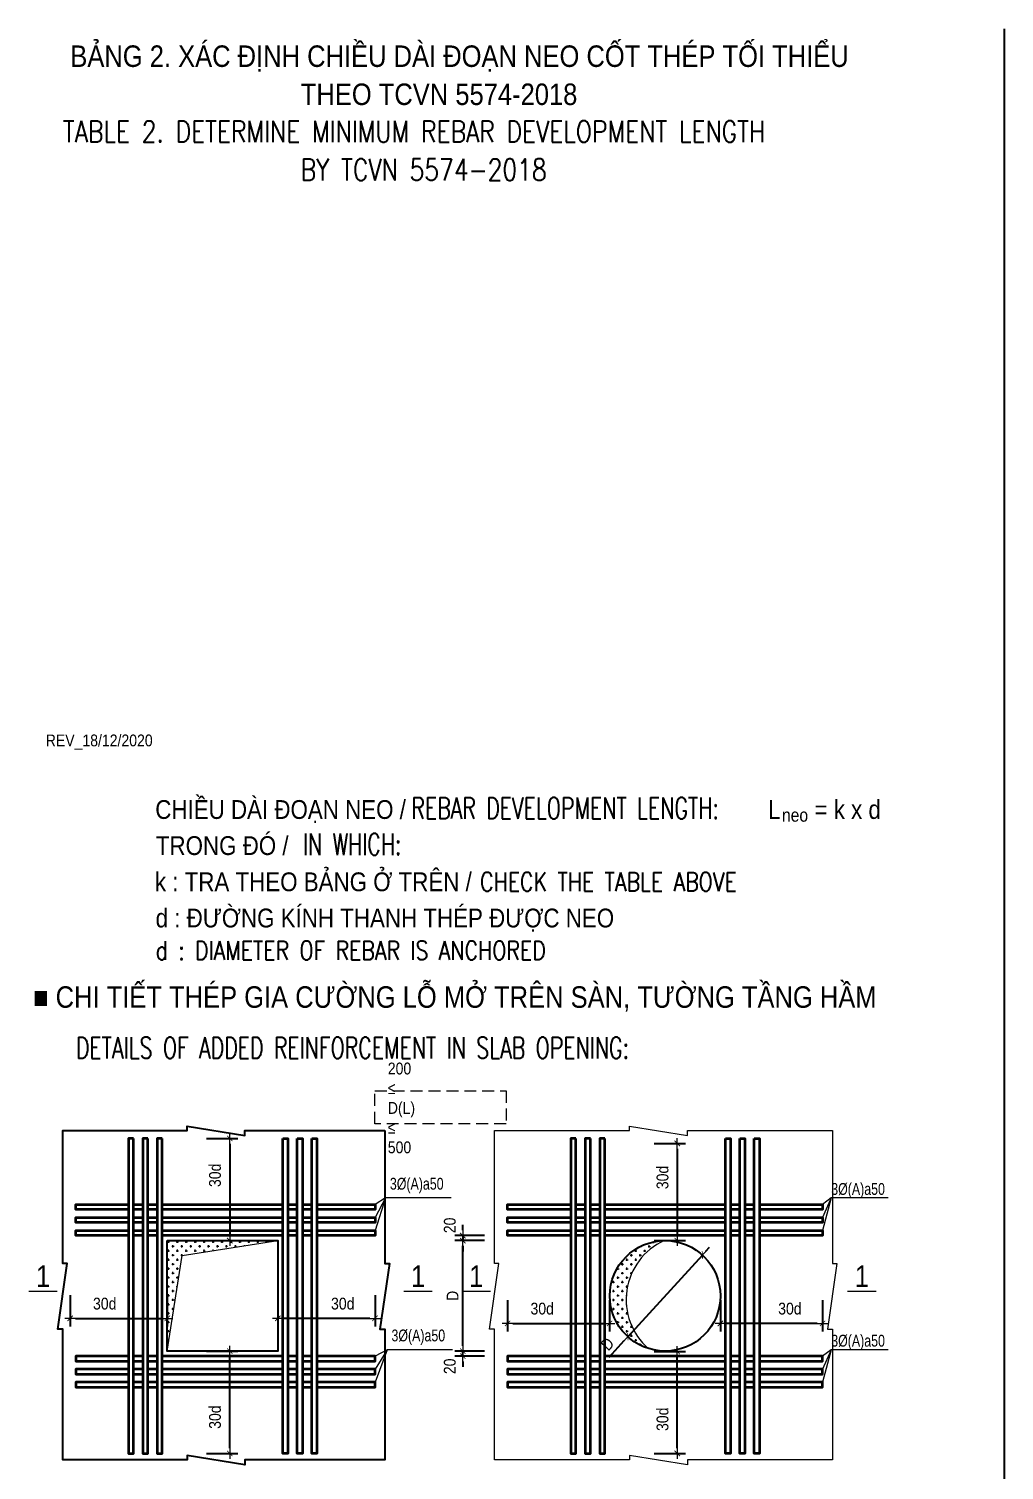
# Model space of a CAD drawing. Header units: millimetres. Extents: x 408913 to 1237273, y -191467 to -86666.
# Drawn here: x 609101 to 627254, y -157161 to -130337 of the extents above; entities that cross this region are included whole.
import ezdxf
from ezdxf.enums import TextEntityAlignment as Align

# ---------------------------------------------------------------- set-up
doc = ezdxf.new("R2010")
doc.units = ezdxf.units.MM
doc.header["$LTSCALE"] = 35
doc.header["$PDMODE"] = 3
doc.linetypes.add('HIDDEN', pattern=[9.525, 6.35, -3.175])
for name, color, linetype, lineweight in [('02DIM', 1, 'Continuous', 18), ('03BORDER', 3, 'Continuous', 25), ('04HIDDEN', 8, 'HIDDEN', 20), ('08MATERIAL', 9, 'Continuous', 9), ('14PATH', 1, 'Continuous', 15), ('NDC_S_DIM', 1, 'Continuous', 9), ('NDC_S_ENG TEXT', 2, 'Continuous', 9), ('NDC_S_REBAR', 4, 'Continuous', 35), ('NDC_S_VN TEXT', 7, 'Continuous', 9)]:
    doc.layers.add(name, color=color, linetype=linetype, lineweight=lineweight)
doc.layers.add('DIM', color=1, linetype='Continuous')
doc.layers.add('STR.Dim_F-CL-B', color=8, linetype='Continuous')
doc.styles.add('NDC_ARIAL', font='arial.ttf', dxfattribs={"width": 0.85})
doc.styles.add('NDC_ROMANS', font='romans.shx', dxfattribs={"width": 0.8})
doc.dimstyles.new('NDC_1-100', dxfattribs={"dimscale": 100, "dimtxt": 2.2, "dimasz": 1, "dimexe": 1.5, "dimexo": 2, "dimgap": 0.8, "dimtad": 1, "dimdec": 0, "dimdsep": 46, "dimtxsty": 'NDC_ARIAL', "dimblk": 'DIMMARK', "dimcen": 49999.938995, "dimdle": 1.5, "dimclrd": 1, "dimclre": 1, "dimclrt": 3, "dimadec": 0, "dimazin": 0, "dimtfac": 1, "dimtdec": 0, "dimtix": 1, "dimtmove": 2, "dimatfit": 3, "dimfxl": 1, "dimarcsym": 0})

# ---------------------------------------------------------------- blocks, each defined once
blk = doc.blocks.new('DIMMARK')
at = {"layer": 'NDC_S_DIM', "color": 1}
blk.add_line((-1.5, 0), (1, 0), dxfattribs=at)
at = {"layer": 'NDC_S_DIM', "color": 2, "const_width": 0.15}
blk.add_lwpolyline([(-0.5, -0.5), (0.5, 0.5)], dxfattribs=at)
blk = doc.blocks.new('*D158')
at = {"layer": 'DEFPOINTS', "color": 0, "ltscale": 30, "transparency": 16777216}
for p in [(620537, -154955), (621170, -154955), (620537, -156849)]:
    blk.add_point(p, dxfattribs=at)
at = {"layer": 'DIM', "color": 1, "lineweight": -2, "ltscale": 30, "transparency": 16777216}
for p, q in [((620737, -154955), (621320, -154955)), ((621170, -156749), (621170, -155055)), ((620737, -156849), (621320, -156849))]:
    blk.add_line(p, q, dxfattribs=at)
at = {"layer": 'DIM', "color": 1, "lineweight": -2, "ltscale": 30, "transparency": 16777216, "xscale": 100, "yscale": 100, "zscale": 100}
for p, rotation in [((621170, -154955), 90), ((621170, -156849), 270)]:
    blk.add_blockref('DIMMARK', p, dxfattribs=dict(at, rotation=rotation))
at = {"layer": 'DIM', "color": 3, "ltscale": 30, "transparency": 16777216, "insert": (620896, -156214), "char_height": 220, "attachment_point": 5, "rotation": 90, "style": 'NDC_ARIAL'}
blk.add_mtext('30d', dxfattribs=at)
blk = doc.blocks.new('*D159')
at = {"layer": 'DEFPOINTS', "color": 0, "ltscale": 30, "transparency": 16777216}
for p in [(612207, -154946), (612840, -154946), (612207, -156849)]:
    blk.add_point(p, dxfattribs=at)
at = {"layer": 'DIM', "color": 1, "lineweight": -2, "ltscale": 30, "transparency": 16777216}
for p, q in [((612407, -154946), (612990, -154946)), ((612840, -156749), (612840, -155046)), ((612407, -156849), (612990, -156849))]:
    blk.add_line(p, q, dxfattribs=at)
at = {"layer": 'DIM', "color": 1, "lineweight": -2, "ltscale": 30, "transparency": 16777216, "xscale": 100, "yscale": 100, "zscale": 100}
for p, rotation in [((612840, -154946), 90), ((612840, -156849), 270)]:
    blk.add_blockref('DIMMARK', p, dxfattribs=dict(at, rotation=rotation))
at = {"layer": 'DIM', "color": 3, "ltscale": 30, "transparency": 16777216, "insert": (612567, -156174), "char_height": 220, "attachment_point": 5, "rotation": 90, "style": 'NDC_ARIAL'}
blk.add_mtext('30d', dxfattribs=at)
blk = doc.blocks.new('*D166')
at = {"layer": 'DEFPOINTS', "color": 0, "ltscale": 30, "transparency": 16777216}
for p in [(621972, -153797), (623875, -153797), (621972, -154430)]:
    blk.add_point(p, dxfattribs=at)
at = {"layer": 'DIM', "color": 1, "lineweight": -2, "ltscale": 30, "transparency": 16777216}
for p, q in [((621972, -153997), (621972, -154580)), ((623875, -153997), (623875, -154580)), ((623775, -154430), (622072, -154430))]:
    blk.add_line(p, q, dxfattribs=at)
at = {"layer": 'DIM', "color": 1, "lineweight": -2, "ltscale": 30, "transparency": 16777216, "xscale": 100, "yscale": 100, "zscale": 100, "rotation": 180}
blk.add_blockref('DIMMARK', (621972, -154430), dxfattribs=at)
at = {"layer": 'DIM', "color": 1, "lineweight": -2, "ltscale": 30, "transparency": 16777216, "xscale": 100, "yscale": 100, "zscale": 100}
blk.add_blockref('DIMMARK', (623875, -154430), dxfattribs=at)
at = {"layer": 'DIM', "color": 3, "ltscale": 30, "transparency": 16777216, "insert": (623266, -154156), "char_height": 220, "attachment_point": 5, "style": 'NDC_ARIAL'}
blk.add_mtext('30d', dxfattribs=at)
blk = doc.blocks.new('*D167')
at = {"layer": 'DEFPOINTS', "color": 0, "ltscale": 30, "transparency": 16777216}
for p in [(612207, -150986), (612207, -152889), (612840, -152889)]:
    blk.add_point(p, dxfattribs=at)
at = {"layer": 'DIM', "color": 1, "lineweight": -2, "ltscale": 30, "transparency": 16777216}
for p, q in [((612407, -150986), (612990, -150986)), ((612840, -151086), (612840, -152789)), ((612407, -152889), (612990, -152889))]:
    blk.add_line(p, q, dxfattribs=at)
at = {"layer": 'DIM', "color": 1, "lineweight": -2, "ltscale": 30, "transparency": 16777216, "xscale": 100, "yscale": 100, "zscale": 100}
for p, rotation in [((612840, -150986), 90), ((612840, -152889), 270)]:
    blk.add_blockref('DIMMARK', p, dxfattribs=dict(at, rotation=rotation))
at = {"layer": 'DIM', "color": 3, "ltscale": 30, "transparency": 16777216, "insert": (612567, -151674), "char_height": 220, "attachment_point": 5, "rotation": 90, "style": 'NDC_ARIAL'}
blk.add_mtext('30d', dxfattribs=at)
blk = doc.blocks.new('*D168')
at = {"layer": 'DEFPOINTS', "color": 0, "ltscale": 30, "transparency": 16777216}
for p in [(609870, -153703), (611679, -153703), (611679, -154336)]:
    blk.add_point(p, dxfattribs=at)
at = {"layer": 'DIM', "color": 1, "lineweight": -2, "ltscale": 30, "transparency": 16777216}
for p, q in [((609870, -153903), (609870, -154486)), ((611679, -153903), (611679, -154486)), ((609970, -154336), (611579, -154336))]:
    blk.add_line(p, q, dxfattribs=at)
at = {"layer": 'DIM', "color": 1, "lineweight": -2, "ltscale": 30, "transparency": 16777216, "xscale": 100, "yscale": 100, "zscale": 100, "rotation": 180}
blk.add_blockref('DIMMARK', (609870, -154336), dxfattribs=at)
at = {"layer": 'DIM', "color": 1, "lineweight": -2, "ltscale": 30, "transparency": 16777216, "xscale": 100, "yscale": 100, "zscale": 100}
blk.add_blockref('DIMMARK', (611679, -154336), dxfattribs=at)
at = {"layer": 'DIM', "color": 3, "ltscale": 30, "transparency": 16777216, "insert": (610514, -154063), "char_height": 220, "attachment_point": 5, "style": 'NDC_ARIAL'}
blk.add_mtext('30d', dxfattribs=at)
blk = doc.blocks.new('*D109')
at = {"layer": 'DEFPOINTS', "color": 0, "ltscale": 30, "transparency": 16777216}
for p in [(613736, -153703), (615545, -153703), (613736, -154336)]:
    blk.add_point(p, dxfattribs=at)
at = {"layer": 'DIM', "color": 1, "lineweight": -2, "ltscale": 30, "transparency": 16777216}
for p, q in [((613736, -153903), (613736, -154486)), ((615545, -153903), (615545, -154486)), ((615445, -154336), (613836, -154336))]:
    blk.add_line(p, q, dxfattribs=at)
at = {"layer": 'DIM', "color": 1, "lineweight": -2, "ltscale": 30, "transparency": 16777216, "xscale": 100, "yscale": 100, "zscale": 100, "rotation": 180}
blk.add_blockref('DIMMARK', (613736, -154336), dxfattribs=at)
at = {"layer": 'DIM', "color": 1, "lineweight": -2, "ltscale": 30, "transparency": 16777216, "xscale": 100, "yscale": 100, "zscale": 100}
blk.add_blockref('DIMMARK', (615545, -154336), dxfattribs=at)
at = {"layer": 'DIM', "color": 3, "ltscale": 30, "transparency": 16777216, "insert": (614944, -154063), "char_height": 220, "attachment_point": 5, "style": 'NDC_ARIAL'}
blk.add_mtext('30d', dxfattribs=at)
blk = doc.blocks.new('*D110')
at = {"layer": 'DEFPOINTS', "color": 0, "ltscale": 30, "transparency": 16777216}
for p in [(620537, -151080), (620537, -152889), (621170, -152889)]:
    blk.add_point(p, dxfattribs=at)
at = {"layer": 'DIM', "color": 1, "lineweight": -2, "ltscale": 30, "transparency": 16777216}
for p, q in [((620737, -151080), (621320, -151080)), ((621170, -151180), (621170, -152789)), ((620737, -152889), (621320, -152889))]:
    blk.add_line(p, q, dxfattribs=at)
at = {"layer": 'DIM', "color": 1, "lineweight": -2, "ltscale": 30, "transparency": 16777216, "xscale": 100, "yscale": 100, "zscale": 100}
for p, rotation in [((621170, -151080), 90), ((621170, -152889), 270)]:
    blk.add_blockref('DIMMARK', p, dxfattribs=dict(at, rotation=rotation))
at = {"layer": 'DIM', "color": 3, "ltscale": 30, "transparency": 16777216, "insert": (620896, -151714), "char_height": 220, "attachment_point": 5, "rotation": 90, "style": 'NDC_ARIAL'}
blk.add_mtext('30d', dxfattribs=at)
blk = doc.blocks.new('*D111')
at = {"layer": 'DEFPOINTS', "color": 0, "ltscale": 30, "transparency": 16777216}
for p in [(618012, -153797), (619909, -153797), (619909, -154430)]:
    blk.add_point(p, dxfattribs=at)
at = {"layer": 'DIM', "color": 1, "lineweight": -2, "ltscale": 30, "transparency": 16777216}
for p, q in [((618012, -153997), (618012, -154580)), ((619909, -153997), (619909, -154580)), ((618112, -154430), (619809, -154430))]:
    blk.add_line(p, q, dxfattribs=at)
at = {"layer": 'DIM', "color": 1, "lineweight": -2, "ltscale": 30, "transparency": 16777216, "xscale": 100, "yscale": 100, "zscale": 100, "rotation": 180}
blk.add_blockref('DIMMARK', (618012, -154430), dxfattribs=at)
at = {"layer": 'DIM', "color": 1, "lineweight": -2, "ltscale": 30, "transparency": 16777216, "xscale": 100, "yscale": 100, "zscale": 100}
blk.add_blockref('DIMMARK', (619909, -154430), dxfattribs=at)
at = {"layer": 'DIM', "color": 3, "ltscale": 30, "transparency": 16777216, "insert": (618656, -154156), "char_height": 220, "attachment_point": 5, "style": 'NDC_ARIAL'}
blk.add_mtext('30d', dxfattribs=at)
blk = doc.blocks.new('*D112')
at = {"layer": 'DEFPOINTS', "color": 0, "ltscale": 30, "transparency": 16777216}
for p in [(617178, -152889), (617783, -152889), (617783, -154946)]:
    blk.add_point(p, dxfattribs=at)
at = {"layer": 'DIM', "color": 1, "lineweight": -2, "ltscale": 30, "transparency": 16777216}
for p, q in [((617583, -152889), (617028, -152889)), ((617178, -154846), (617178, -152989)), ((617583, -154946), (617028, -154946))]:
    blk.add_line(p, q, dxfattribs=at)
at = {"layer": 'DIM', "color": 1, "lineweight": -2, "ltscale": 30, "transparency": 16777216, "xscale": 100, "yscale": 100, "zscale": 100}
for p, rotation in [((617178, -152889), 90), ((617178, -154946), 270)]:
    blk.add_blockref('DIMMARK', p, dxfattribs=dict(at, rotation=rotation))
at = {"layer": 'DIM', "color": 3, "ltscale": 30, "transparency": 16777216, "insert": (616988, -153917), "char_height": 220, "attachment_point": 5, "rotation": 90, "style": 'NDC_ARIAL'}
blk.add_mtext('D', dxfattribs=at)
blk = doc.blocks.new('*D113')
at = {"layer": 'DEFPOINTS', "color": 0, "ltscale": 30, "transparency": 16777216}
for p in [(617178, -154946), (617783, -154946), (617783, -155039)]:
    blk.add_point(p, dxfattribs=at)
at = {"layer": 'DIM', "color": 1, "lineweight": -2, "ltscale": 30, "transparency": 16777216}
for p, q in [((617178, -154846), (617178, -154746)), ((617583, -154946), (617028, -154946)), ((617583, -155039), (617028, -155039)), ((617178, -155039), (617178, -154946)), ((617178, -155139), (617178, -155239))]:
    blk.add_line(p, q, dxfattribs=at)
at = {"layer": 'DIM', "color": 1, "lineweight": -2, "ltscale": 30, "transparency": 16777216, "xscale": 100, "yscale": 100, "zscale": 100}
for p, rotation in [((617178, -154946), 270), ((617178, -155039), 90)]:
    blk.add_blockref('DIMMARK', p, dxfattribs=dict(at, rotation=rotation))
at = {"layer": 'DIM', "color": 3, "ltscale": 30, "transparency": 16777216, "insert": (616937, -155229), "char_height": 220, "attachment_point": 5, "rotation": 90, "style": 'NDC_ARIAL'}
blk.add_mtext('20', dxfattribs=at)
blk = doc.blocks.new('*D114')
at = {"layer": 'DEFPOINTS', "color": 0, "ltscale": 30, "transparency": 16777216}
for p in [(617178, -152889), (617783, -152795), (617783, -152889)]:
    blk.add_point(p, dxfattribs=at)
at = {"layer": 'DIM', "color": 1, "lineweight": -2, "ltscale": 30, "transparency": 16777216}
for p, q in [((617178, -152695), (617178, -152595)), ((617583, -152795), (617028, -152795)), ((617583, -152889), (617028, -152889)), ((617178, -152795), (617178, -152889)), ((617178, -152989), (617178, -153089))]:
    blk.add_line(p, q, dxfattribs=at)
at = {"layer": 'DIM', "color": 1, "lineweight": -2, "ltscale": 30, "transparency": 16777216, "xscale": 100, "yscale": 100, "zscale": 100}
for p, rotation in [((617178, -152795), 270), ((617178, -152889), 90)]:
    blk.add_blockref('DIMMARK', p, dxfattribs=dict(at, rotation=rotation))
at = {"layer": 'DIM', "color": 3, "ltscale": 30, "transparency": 16777216, "insert": (616937, -152606), "char_height": 220, "attachment_point": 5, "rotation": 90, "style": 'NDC_ARIAL'}
blk.add_mtext('20', dxfattribs=at)
blk = doc.blocks.new('*D219')
at = {"layer": 'DEFPOINTS', "color": 0, "ltscale": 30, "transparency": 16777216}
for p in [(621637, -153157), (620250, -154677)]:
    blk.add_point(p, dxfattribs=at)
at = {"layer": 'DIM', "color": 1, "lineweight": -2, "ltscale": 30, "transparency": 16777216}
for p, q in [((621637, -153157), (620250, -154677)), ((621704, -153084), (621771, -153010)), ((619903, -155057), (620183, -154751))]:
    blk.add_line(p, q, dxfattribs=at)
at = {"layer": 'DIM', "color": 1, "lineweight": -2, "ltscale": 30, "transparency": 16777216, "xscale": 100, "yscale": 100, "zscale": 100}
for p, rotation in [((621637, -153157), 227.6263549763991), ((620250, -154677), 47.62635497639909)]:
    blk.add_blockref('DIMMARK', p, dxfattribs=dict(at, rotation=rotation))
at = {"layer": 'DIM', "color": 3, "ltscale": 30, "transparency": 16777216, "insert": (619869, -154813), "char_height": 220, "attachment_point": 5, "rotation": 47.6264, "style": 'NDC_ARIAL'}
blk.add_mtext('D', dxfattribs=at)

msp = doc.modelspace()

# ---------------------------------------------------------------- hatches: boundary and pattern name
at = {"layer": '08MATERIAL', "ltscale": 30}
h = msp.add_hatch(dxfattribs=at)
h.set_pattern_fill('CROSS', color=256, scale=332.5, style=0)
h.set_pattern_definition([(0, (-1012084.41, -990977.79), (83.125, 83.125), [41.5625, -124.6875]), (90, (-1012063.625, -990998.57), (-83.125, 83.125), [41.5625, -124.6875])])
h.paths.add_polyline_path([(613736, -152888.7), (611679, -152888.7), (611679, -154945.7), (611954.5, -153164.2)])
h = msp.add_hatch(dxfattribs=at)
h.set_pattern_fill('CROSS', color=256, scale=332.5, style=0)
h.set_pattern_definition([(0, (-1004051.19, -983332.024), (83.125, 83.125), [41.5625, -124.6875]), (90, (-1004030.406, -983352.806), (-83.125, 83.125), [41.5625, -124.6875])])
h.paths.add_polyline_path([(620923.2, -152888.9, 0.4084728), (619914.9, -153917.2, 0.3269912), (620632.9, -154897.7, -0.5446857)])

# ---------------------------------------------------------------- linework, layer by layer
at = {"layer": '02DIM'}
msp.add_lwpolyline([(624058.2, -150839.1), (624058.2, -153317.9), (624141, -153317.9), (623966.6, -154539), (624058.2, -154539), (624058.2, -156971.2), (621360.1, -156971.2), (621360.1, -157062.8), (620281.5, -156888.5), (620281.5, -156971.2), (617767.1, -156971.2), (617767.1, -154539), (617675.5, -154539), (617849.8, -153317.9), (617767.1, -153317.9), (617767.1, -150839.1), (620281.5, -150839.1), (620281.5, -150756.4), (621360.1, -150930.7), (621360.1, -150839.1)], close=True, dxfattribs=at)
at = {"layer": '03BORDER'}
msp.add_lwpolyline([(611679, -152888.7), (613736, -152888.7), (613736, -154945.7), (611679, -154945.7)], close=True, dxfattribs=at)
msp.add_circle((620943.4, -153917.2), 1028.5, dxfattribs=at)
at = {"layer": '04HIDDEN'}
msp.add_lwpolyline([(615540.3, -150099.8), (617984.3, -150099.8), (617984.3, -150713.3), (615540.3, -150713.3)], close=True, dxfattribs=at)
at = {"layer": '08MATERIAL'}
msp.add_lwpolyline([(611679, -154945.7), (611954.5, -153164.2), (613736, -152888.7)], dxfattribs=at)
msp.add_arc((621426.6, -153987), 1208, 114.62422, 228.93022, dxfattribs=at)
at = {"layer": '14PATH'}
for p, q in [((615740.1, -152095.7), (615545.1, -152215.7)), ((615740.1, -152095.7), (615545.1, -152458.2)), ((615740.1, -152095.7), (615545.1, -152700.7)), ((624032, -152095.7), (623874.8, -152700.7)), ((624032, -152095.7), (623874.8, -152458.2)), ((624032, -152095.7), (623874.8, -152215.7)), ((615769.1, -154919.4), (615545.1, -155039.5)), ((615769.1, -154919.4), (615545.1, -155281.9)), ((615769.1, -154919.4), (615545.1, -155524.4)), ((624032, -154919.4), (623874.8, -155039.5)), ((624032, -154919.4), (623874.8, -155281.9)), ((624032, -154919.4), (623874.8, -155524.4))]:
    msp.add_line(p, q, dxfattribs=at)
at = {"layer": '14PATH', "linetype": 'ByBlock'}
for points in [[(616960.6, -152095.7), (615740.1, -152095.7)], [(625096.3, -152095.7), (624032, -152095.7)], [(616989.6, -154919.4), (615769.1, -154919.4)]]:
    msp.add_lwpolyline(points, dxfattribs=at)
at = {"layer": '14PATH'}
msp.add_lwpolyline([(625096.3, -154919.4), (624032, -154919.4)], dxfattribs=at)
at = {"layer": 'DIM', "ltscale": 30}
msp.add_lwpolyline([(615728.5, -150839.1), (615728.5, -153317.9), (615811.3, -153317.9), (615637, -154539), (615728.5, -154539), (615728.5, -156971.2), (613124.2, -156971.2), (613124.2, -157062.8), (612045.6, -156888.5), (612045.6, -156971.2), (609733.8, -156971.2), (609733.8, -154539), (609642.3, -154539), (609816.6, -153317.9), (609733.8, -153317.9), (609733.8, -150839.1), (612045.6, -150839.1), (612045.6, -150756.4), (613124.2, -150930.7), (613124.2, -150839.1)], close=True, dxfattribs=at)
at = {"layer": 'NDC_S_REBAR'}
for points in [[(611047.7, -150985.9), (610953.4, -150985.9), (610953.4, -156848.6), (611047.7, -156848.6)], [(611316.4, -150985.9), (611222.2, -150985.9), (611222.2, -156848.6), (611316.4, -156848.6)], [(611585.2, -150985.9), (611491, -150985.9), (611491, -156848.6), (611585.2, -156848.6)], [(613829.7, -150985.9), (613924, -150985.9), (613924, -156848.6), (613829.7, -156848.6)], [(614098.5, -150985.9), (614192.8, -150985.9), (614192.8, -156848.6), (614098.5, -156848.6)], [(614367.3, -150985.9), (614461.6, -150985.9), (614461.6, -156848.6), (614367.3, -156848.6)], [(619283.6, -150985.9), (619189.3, -150985.9), (619189.3, -156848.6), (619283.6, -156848.6)], [(619552.4, -150985.9), (619458.1, -150985.9), (619458.1, -156848.6), (619552.4, -156848.6)], [(619821.2, -150985.9), (619726.9, -150985.9), (619726.9, -156848.6), (619821.2, -156848.6)], [(622065.7, -150985.9), (622159.9, -150985.9), (622159.9, -156848.6), (622065.7, -156848.6)], [(622334.5, -150985.9), (622428.7, -150985.9), (622428.7, -156848.6), (622334.5, -156848.6)], [(622603.2, -150985.9), (622697.5, -150985.9), (622697.5, -156848.6), (622603.2, -156848.6)]]:
    msp.add_lwpolyline(points, close=True, dxfattribs=at)
for points in [[(610953.4, -152310), (609978.9, -152310), (609978.9, -152215.7), (610953.4, -152215.7)], [(611047.7, -152215.7), (611222.2, -152215.7)], [(611222.2, -152310), (611047.7, -152310)], [(611316.4, -152215.7), (611491, -152215.7)], [(611491, -152310), (611316.4, -152310)], [(611585.2, -152215.7), (613829.7, -152215.7)], [(613829.7, -152310), (611585.2, -152310)], [(613924, -152215.7), (614098.5, -152215.7)], [(614098.5, -152310), (613924, -152310)], [(614192.8, -152215.7), (614367.3, -152215.7)], [(614367.3, -152310), (614192.8, -152310)], [(614461.6, -152215.7), (615545.1, -152215.7), (615545.1, -152310), (614461.6, -152310)], [(619189.3, -152310), (618012.1, -152310), (618012.1, -152215.7), (619189.3, -152215.7)], [(619283.6, -152215.7), (619458.1, -152215.7)], [(619458.1, -152310), (619283.6, -152310)], [(619552.4, -152215.7), (619726.9, -152215.7)], [(619726.9, -152310), (619552.4, -152310)], [(619821.2, -152215.7), (622065.7, -152215.7)], [(622065.7, -152310), (619821.2, -152310)], [(622159.9, -152215.7), (622334.5, -152215.7)], [(622334.5, -152310), (622159.9, -152310)], [(622428.7, -152215.7), (622603.2, -152215.7)], [(622603.2, -152310), (622428.7, -152310)], [(622697.5, -152215.7), (623874.8, -152215.7), (623874.8, -152310), (622697.5, -152310)], [(610953.4, -152552.5), (609978.9, -152552.5), (609978.9, -152458.2), (610953.4, -152458.2)], [(611047.7, -152458.2), (611222.2, -152458.2)], [(611222.2, -152552.5), (611047.7, -152552.5)], [(611316.4, -152458.2), (611491, -152458.2)], [(611491, -152552.5), (611316.4, -152552.5)], [(611585.2, -152458.2), (613829.7, -152458.2)], [(613829.7, -152552.5), (611585.2, -152552.5)], [(613924, -152458.2), (614098.5, -152458.2)], [(614098.5, -152552.5), (613924, -152552.5)], [(614192.8, -152458.2), (614367.3, -152458.2)], [(614367.3, -152552.5), (614192.8, -152552.5)], [(614461.6, -152458.2), (615545.1, -152458.2), (615545.1, -152552.5), (614461.6, -152552.5)], [(619189.3, -152552.5), (618012.1, -152552.5), (618012.1, -152458.2), (619189.3, -152458.2)], [(619283.6, -152458.2), (619458.1, -152458.2)], [(619458.1, -152552.5), (619283.6, -152552.5)], [(619552.4, -152458.2), (619726.9, -152458.2)], [(619726.9, -152552.5), (619552.4, -152552.5)], [(619821.2, -152458.2), (622065.7, -152458.2)], [(622065.7, -152552.5), (619821.2, -152552.5)], [(622159.9, -152458.2), (622334.5, -152458.2)], [(622334.5, -152552.5), (622159.9, -152552.5)], [(622428.7, -152458.2), (622603.2, -152458.2)], [(622603.2, -152552.5), (622428.7, -152552.5)], [(622697.5, -152458.2), (623874.8, -152458.2), (623874.8, -152552.5), (622697.5, -152552.5)], [(610953.4, -152795), (609978.9, -152795), (609978.9, -152700.7), (610953.4, -152700.7)], [(611047.7, -152700.7), (611222.2, -152700.7)], [(611222.2, -152795), (611047.7, -152795)], [(611316.4, -152700.7), (611491, -152700.7)], [(611491, -152795), (611316.4, -152795)], [(611585.2, -152700.7), (613829.7, -152700.7)], [(613829.7, -152795), (611585.2, -152795)], [(613924, -152700.7), (614098.5, -152700.7)], [(614098.5, -152795), (613924, -152795)], [(614192.8, -152700.7), (614367.3, -152700.7)], [(614367.3, -152795), (614192.8, -152795)], [(614461.6, -152700.7), (615545.1, -152700.7), (615545.1, -152795), (614461.6, -152795)], [(619189.3, -152795), (618012.1, -152795), (618012.1, -152700.7), (619189.3, -152700.7)], [(619283.6, -152700.7), (619458.1, -152700.7)], [(619458.1, -152795), (619283.6, -152795)], [(619552.4, -152700.7), (619726.9, -152700.7)], [(619726.9, -152795), (619552.4, -152795)], [(619821.2, -152700.7), (622065.7, -152700.7)], [(622065.7, -152795), (619821.2, -152795)], [(622159.9, -152700.7), (622334.5, -152700.7)], [(622334.5, -152795), (622159.9, -152795)], [(622428.7, -152700.7), (622603.2, -152700.7)], [(622603.2, -152795), (622428.7, -152795)], [(622697.5, -152700.7), (623874.8, -152700.7), (623874.8, -152795), (622697.5, -152795)], [(610953.4, -155039.5), (609978.9, -155039.5), (609978.9, -155133.7), (610953.4, -155133.7)], [(611222.2, -155039.5), (611047.7, -155039.5)], [(611491, -155039.5), (611316.4, -155039.5)], [(613829.7, -155039.5), (611585.2, -155039.5)], [(614098.5, -155039.5), (613924, -155039.5)], [(614367.3, -155039.5), (614192.8, -155039.5)], [(614461.6, -155133.7), (615545.1, -155133.7), (615545.1, -155039.5), (614461.6, -155039.5)], [(619189.3, -155039.5), (618012.1, -155039.5), (618012.1, -155133.7), (619189.3, -155133.7)], [(619458.1, -155039.5), (619283.6, -155039.5)], [(619726.9, -155039.5), (619552.4, -155039.5)], [(622065.7, -155039.5), (619821.2, -155039.5)], [(622334.5, -155039.5), (622159.9, -155039.5)], [(622603.2, -155039.5), (622428.7, -155039.5)], [(622697.5, -155133.7), (623874.8, -155133.7), (623874.8, -155039.5), (622697.5, -155039.5)], [(610953.4, -155281.9), (609978.9, -155281.9), (609978.9, -155376.2), (610953.4, -155376.2)], [(611047.7, -155133.7), (611222.2, -155133.7)], [(611222.2, -155281.9), (611047.7, -155281.9)], [(611316.4, -155133.7), (611491, -155133.7)], [(611491, -155281.9), (611316.4, -155281.9)], [(611585.2, -155133.7), (613829.7, -155133.7)], [(613829.7, -155281.9), (611585.2, -155281.9)], [(613924, -155133.7), (614098.5, -155133.7)], [(614098.5, -155281.9), (613924, -155281.9)], [(614192.8, -155133.7), (614367.3, -155133.7)], [(614367.3, -155281.9), (614192.8, -155281.9)], [(614461.6, -155376.2), (615545.1, -155376.2), (615545.1, -155281.9), (614461.6, -155281.9)], [(619189.3, -155281.9), (618012.1, -155281.9), (618012.1, -155376.2), (619189.3, -155376.2)], [(619283.6, -155133.7), (619458.1, -155133.7)], [(619458.1, -155281.9), (619283.6, -155281.9)], [(619552.4, -155133.7), (619726.9, -155133.7)], [(619726.9, -155281.9), (619552.4, -155281.9)], [(619821.2, -155133.7), (622065.7, -155133.7)], [(622065.7, -155281.9), (619821.2, -155281.9)], [(622159.9, -155133.7), (622334.5, -155133.7)], [(622334.5, -155281.9), (622159.9, -155281.9)], [(622428.7, -155133.7), (622603.2, -155133.7)], [(622603.2, -155281.9), (622428.7, -155281.9)], [(622697.5, -155376.2), (623874.8, -155376.2), (623874.8, -155281.9), (622697.5, -155281.9)], [(610953.4, -155524.4), (609978.9, -155524.4), (609978.9, -155618.7), (610953.4, -155618.7)], [(611047.7, -155376.2), (611222.2, -155376.2)], [(611222.2, -155524.4), (611047.7, -155524.4)], [(611316.4, -155376.2), (611491, -155376.2)], [(611491, -155524.4), (611316.4, -155524.4)], [(611585.2, -155376.2), (613829.7, -155376.2)], [(613829.7, -155524.4), (611585.2, -155524.4)], [(613924, -155376.2), (614098.5, -155376.2)], [(614098.5, -155524.4), (613924, -155524.4)], [(614192.8, -155376.2), (614367.3, -155376.2)], [(614367.3, -155524.4), (614192.8, -155524.4)], [(614461.6, -155618.7), (615545.1, -155618.7), (615545.1, -155524.4), (614461.6, -155524.4)], [(619189.3, -155524.4), (618012.1, -155524.4), (618012.1, -155618.7), (619189.3, -155618.7)], [(619283.6, -155376.2), (619458.1, -155376.2)], [(619458.1, -155524.4), (619283.6, -155524.4)], [(619552.4, -155376.2), (619726.9, -155376.2)], [(619726.9, -155524.4), (619552.4, -155524.4)], [(619821.2, -155376.2), (622065.7, -155376.2)], [(622065.7, -155524.4), (619821.2, -155524.4)], [(622159.9, -155376.2), (622334.5, -155376.2)], [(622334.5, -155524.4), (622159.9, -155524.4)], [(622428.7, -155376.2), (622603.2, -155376.2)], [(622603.2, -155524.4), (622428.7, -155524.4)], [(622697.5, -155618.7), (623874.8, -155618.7), (623874.8, -155524.4), (622697.5, -155524.4)], [(611047.7, -155618.7), (611222.2, -155618.7)], [(611316.4, -155618.7), (611491, -155618.7)], [(611585.2, -155618.7), (613829.7, -155618.7)], [(613924, -155618.7), (614098.5, -155618.7)], [(614192.8, -155618.7), (614367.3, -155618.7)], [(619283.6, -155618.7), (619458.1, -155618.7)], [(619552.4, -155618.7), (619726.9, -155618.7)], [(619821.2, -155618.7), (622065.7, -155618.7)], [(622159.9, -155618.7), (622334.5, -155618.7)], [(622428.7, -155618.7), (622603.2, -155618.7)]]:
    msp.add_lwpolyline(points, dxfattribs=at)
at = {"layer": 'STR.Dim_F-CL-B'}
msp.add_line((627253.8, -130337.2), (627253.8, -186337.2), dxfattribs=at)

# ---------------------------------------------------------------- texts
at = {"layer": 'DEFPOINTS', "color": 1, "style": 'NDC_ARIAL', "width": 0.85}
msp.add_text('REV_18/12/2020', height=220, dxfattribs=at).set_placement((609416.4, -143690.4))
at = {"layer": 'NDC_S_ENG TEXT', "style": 'NDC_ROMANS'}
for s, height, width, p in [('TABLE 2. DETERMINE MINIMUM REBAR DEVELOPMENT LENGTH', 400, 0.8, (609735.3, -132449.5)), ('BY TCVN 5574-2018', 400, 0.8, (614158.5, -133158.6)), ('REBAR DEVELOPMENT LENGTH:', 400, 0.7, (616220.5, -145041.2)), ('IN WHICH:', 400, 0.7, (614201.7, -145712.9)), ('CHECK THE TABLE ABOVE', 350, 0.8, (617499.5, -146386.7)), ('d : DIAMETER OF REBAR IS ANCHORED', 350, 0.8, (611461.2, -147663.9)), ('DETAILS OF ADDED REINFORCEMENT IN SLAB OPENING:', 400, 0.7, (609976.2, -149501.5))]:
    msp.add_text(s, height=height, dxfattribs=dict(at, width=width)).set_placement(p)
at = {"layer": 'NDC_S_VN TEXT', "style": 'NDC_ARIAL', "width": 0.85}
for s, height, p in [('BẢNG 2. XÁC ĐỊNH CHIỀU DÀI ĐOẠN NEO CỐT THÉP TỐI THIỂU', 400, (609873.7, -131046)), ('         THEO TCVN 5574-2018', 400, (612975.7, -131755.1)), ('CHIỀU DÀI ĐOẠN NEO /', 350, (611454.7, -145041.2)), ('L', 350, (622859.6, -145041.2)), (' = k x d', 350, (623607.6, -145041.2)), ('neo', 245, (623119, -145092.5)), ('TRONG ĐÓ /', 350, (611465.6, -145712.9)), ('k : TRA THEO BẢNG Ở TRÊN /', 350, (611447.8, -146386.7)), ('d : ĐƯỜNG KÍNH THANH THÉP ĐƯỢC NEO', 350, (611461.2, -147060.5))]:
    msp.add_text(s, height=height, dxfattribs=at).set_placement(p)
at = {"layer": 'NDC_S_VN TEXT', "style": 'NDC_ARIAL', "width": 0.75}
for p in [(616321.1, -151857.8), (624534.9, -151955.3), (616350.1, -154681.5), (624534.9, -154779)]:
    msp.add_text('3%%C(A)a50', height=220, dxfattribs=at).set_placement(p, align=Align.MIDDLE)
at = {"layer": 'NDC_S_VN TEXT', "style": 'NDC_ARIAL', "width": 0.85}
for p in [(609365.5, -153750.4), (616345.5, -153750.4), (617428, -153750.4), (624605, -153750.4)]:
    msp.add_text('%%U 1 ', height=400, dxfattribs=at).set_placement(p, align=Align.CENTER)
at = {"layer": 'NDC_S_VN TEXT', "style": 'NDC_ARIAL'}
for s, insert, char_height, width, attachment_point in [('■ CHI TIẾT THÉP GIA CƯỜNG LỖ MỞ TRÊN SÀN, TƯỜNG TẦNG HẦM', (609181.5, -148156), 400, 16415.569, 1), ('200 ≤ D(L) ≤ 500', (615782.5, -150421.4), 220, 0.85, 4)]:
    msp.add_mtext(s, dxfattribs=dict(at, insert=insert, char_height=char_height, width=width, attachment_point=attachment_point))

# ---------------------------------------------------------------- dimensions: what is measured, and where the dimension line sits
at = {"layer": 'DIM', "ltscale": 30}
for base, p1, p2, angle, text, picture, middle in [((612839.9, -152888.7), (612207.1, -150985.9), (612207.1, -152888.7), 90, '30d', '*D167', (612566.7, -151673.9)), ((621169.6, -152888.7), (620536.7, -151079.6), (620536.7, -152888.7), 90, '30d', '*D110', (620896.3, -151713.9)), ((617178.1, -152888.7), (617783.3, -152795), (617783.3, -152888.7), 90, '20', '*D114', (616936.8, -152605.7)), ((611679, -154335.9), (609869.8, -153703), (611679, -153703), 180, '30d', '*D168', (610513.6, -154062.6)), ((619909.2, -154429.6), (618012.1, -153796.7), (619909.2, -153796.7), 180, '30d', '*D111', (618656.1, -154156.3)), ((617178.1, -154945.7), (617783.3, -155039.5), (617783.3, -154945.7), 270, '20', '*D113', (616936.8, -155228.7)), ((612839.9, -154945.7), (612207.1, -156848.6), (612207.1, -154945.7), 270, '30d', '*D159', (612566.7, -156173.9)), ((621169.6, -154955.3), (620536.7, -156848.6), (620536.7, -154955.3), 270, '30d', '*D158', (620896.3, -156213.9))]:
    dim = msp.add_linear_dim(base=base, p1=p1, p2=p2, angle=angle, text=text, dimstyle='NDC_1-100', dxfattribs=at)
    dim.commit()
    dim.dimension.update_dxf_attribs({"geometry": picture, "text_midpoint": middle, "dimtype": 160})
dim = msp.add_linear_dim(base=(617178.1, -152888.7), p1=(617783.3, -154945.7), p2=(617783.3, -152888.7), angle=270, text='D', dimstyle='NDC_1-100', dxfattribs=at)
dim.commit()
dim.dimension.update_dxf_attribs({"geometry": '*D112', "text_midpoint": (616988.1, -153917.2)})
dim = msp.add_diameter_dim_2p(p1=(621636.6, -153157.4), p2=(620250.2, -154677), text='D', dimstyle='NDC_1-100', dxfattribs=at)
dim.commit()
dim.dimension.update_dxf_attribs({"geometry": '*D219', "text_midpoint": (619869.1, -154813)})
for base, p1, p2, picture, middle in [((613736, -154335.9), (615545.1, -153703), (613736, -153703), '*D109', (614943.6, -154062.6)), ((621972, -154429.6), (623874.8, -153796.7), (621972, -153796.7), '*D166', (623266.1, -154156.3))]:
    dim = msp.add_linear_dim(base=base, p1=p1, p2=p2, text='30d', dimstyle='NDC_1-100', dxfattribs=at)
    dim.commit()
    dim.dimension.update_dxf_attribs({"geometry": picture, "text_midpoint": middle, "dimtype": 160})

doc.saveas('drawing.dxf')
